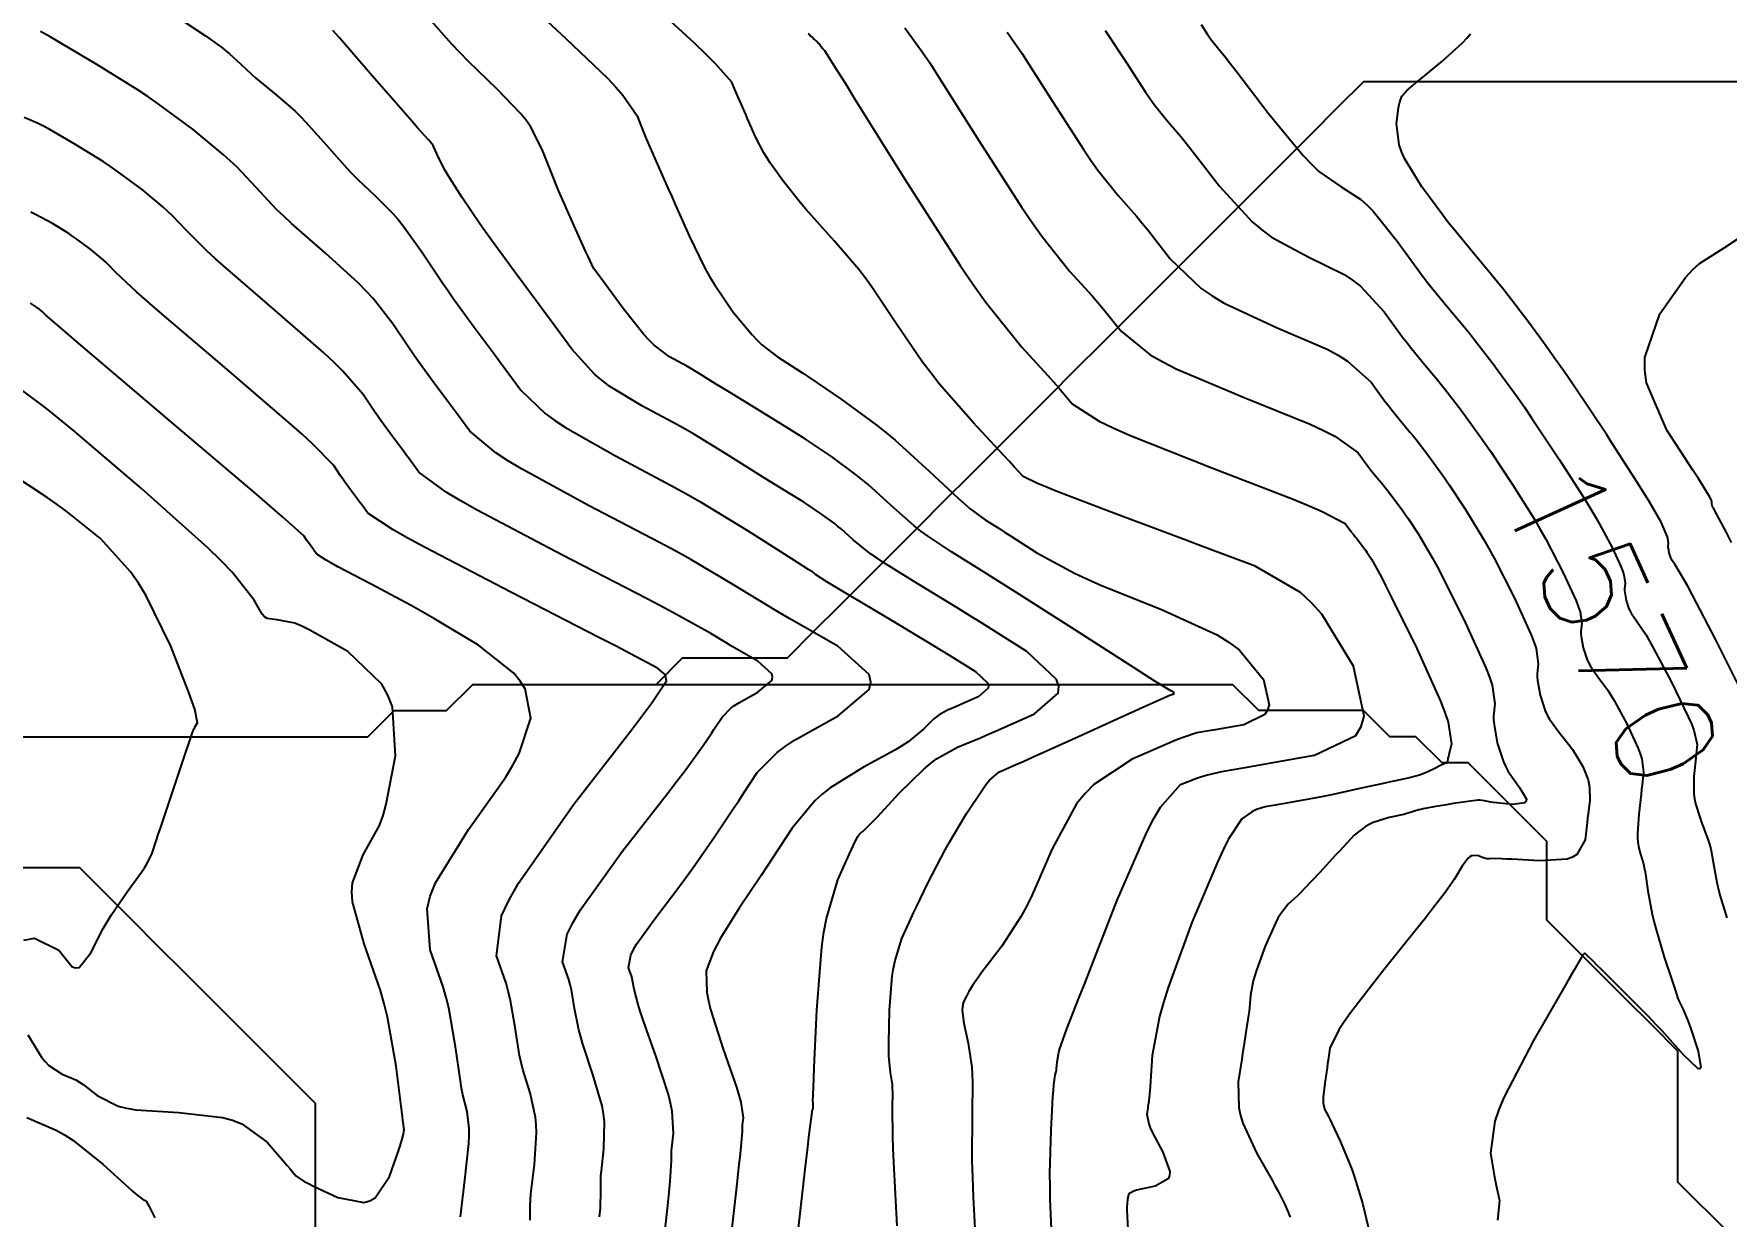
# Model space of a CAD drawing. Header units: metres. Extents: x 837117 to 838477, y 1189012 to 1191015.
# Drawn here: x 837510.4 to 837574.9, y 1190555.7 to 1190600.8 of the extents above; entities that cross this region are included whole.
import ezdxf

# ---------------------------------------------------------------- set-up
doc = ezdxf.new("R2010")
doc.units = ezdxf.units.M
doc.header["$LTSCALE"] = 0.3
doc.layers.add('COTAS 10', color=1, linetype='Continuous')
doc.layers.add('COTAS INT', color=252, linetype='Continuous')
doc.layers.add('DRENAJE', color=5, linetype='Continuous', lineweight=25)
doc.styles.get("Standard").update_dxf_attribs({"font": 'simplex.shx'})

msp = doc.modelspace()

# ---------------------------------------------------------------- linework, layer by layer
at = {"layer": 'COTAS 10'}
for points, elevation in [([(837549.225, 1190554.362), (837549.142, 1190556.3), (837549.134, 1190556.805), (837549.131, 1190557.294), (837549.173, 1190558.945), (837549.246, 1190560.216), (837549.264, 1190560.467), (837549.28, 1190560.673), (837549.329, 1190561.051), (837549.366, 1190561.183), (837549.374, 1190561.234), (837549.382, 1190561.292), (837549.405, 1190561.554), (837549.473, 1190561.931), (837549.509, 1190562.062), (837549.554, 1190562.205), (837549.777, 1190562.814), (837550.238, 1190563.983), (837550.432, 1190564.478), (837550.655, 1190565.047), (837551.701, 1190567.723), (837552.822, 1190570.322), (837553.092, 1190570.843), (837553.345, 1190571.279), (837554.115, 1190572.133), (837554.755, 1190572.388), (837554.927, 1190572.446), (837555.096, 1190572.497), (837555.687, 1190572.635), (837556.58, 1190572.79), (837556.94, 1190572.853), (837557.348, 1190572.924), (837559.23, 1190573.254), (837560.795, 1190574.01), (837561.005, 1190574.351), (837561.117, 1190574.748), (837560.714, 1190576.659), (837559.507, 1190578.631), (837559.113, 1190579.068), (837558.694, 1190579.458), (837556.962, 1190580.47), (837554.948, 1190581.219), (837554.351, 1190581.442), (837553.736, 1190581.672), (837551.37, 1190582.562), (837549.361, 1190583.334), (837548.971, 1190583.49), (837548.653, 1190583.621), (837548.104, 1190583.886), (837547.767, 1190584.262), (837547.582, 1190584.463), (837547.357, 1190584.706), (837546.213, 1190585.933), (837544.906, 1190587.428), (837544.579, 1190587.839), (837544.266, 1190588.25), (837543.26, 1190589.725), (837542.345, 1190591.103), (837542.089, 1190591.453), (837541.833, 1190591.788), (837540.899, 1190592.886), (837540.031, 1190593.845), (837539.815, 1190594.094), (837539.61, 1190594.335), (837538.96, 1190595.144), (837538.445, 1190595.869), (837538.324, 1190596.058), (837538.214, 1190596.24), (837537.896, 1190596.855), (837537.657, 1190597.399), (837537.596, 1190597.537), (837537.537, 1190597.67), (837537.343, 1190598.103), (837537.181, 1190598.473), (837537.143, 1190598.565), (837537.106, 1190598.653), (837536.997, 1190598.934), (837536.371, 1190599.64), (837536.008, 1190599.995), (837535.564, 1190600.42), (837533.276, 1190602.533)], 1560), ([(837534.261, 1190553.468), (837534.548, 1190556.071), (837534.6, 1190556.584), (837534.641, 1190557.005), (837534.691, 1190557.773), (837534.686, 1190558.043), (837534.693, 1190558.151), (837534.703, 1190558.272), (837534.769, 1190558.828), (837534.72, 1190559.675), (837534.658, 1190559.98), (837534.574, 1190560.316), (837534.098, 1190561.783), (837533.597, 1190563.188), (837533.498, 1190563.485), (837533.416, 1190563.741), (837533.263, 1190564.332), (837533.206, 1190564.657), (837533.185, 1190564.745), (837533.16, 1190564.833), (837533.052, 1190565.144), (837533.135, 1190565.624), (837533.232, 1190565.819), (837533.361, 1190566.041), (837534.093, 1190567.066), (837535.008, 1190568.266), (837535.253, 1190568.599), (837535.493, 1190568.932), (837536.329, 1190570.136), (837537.072, 1190571.245), (837537.254, 1190571.519), (837537.425, 1190571.778), (837537.959, 1190572.591), (837538.716, 1190573.36), (837539.028, 1190573.591), (837539.385, 1190573.83), (837541.046, 1190574.758), (837542.232, 1190575.76), (837542.29, 1190576.046), (837542.231, 1190576.335), (837541.039, 1190577.41), (837539.228, 1190578.444), (837538.778, 1190578.708), (837538.351, 1190578.962), (837536.997, 1190579.796), (837535.423, 1190580.724), (837534.858, 1190581.036), (837534.237, 1190581.373), (837531.529, 1190582.788), (837528.964, 1190584.178), (837528.434, 1190584.499), (837527.982, 1190584.791), (837527, 1190585.617), (837526.498, 1190586.297), (837526.348, 1190586.499), (837526.195, 1190586.706), (837525.603, 1190587.501), (837524.989, 1190588.347), (837524.821, 1190588.586), (837524.654, 1190588.827), (837524.059, 1190589.715), (837523.304, 1190590.679), (837523.036, 1190590.967), (837522.743, 1190591.265), (837521.471, 1190592.419), (837520.194, 1190593.541), (837519.897, 1190593.818), (837519.625, 1190594.081), (837518.847, 1190594.911), (837518.103, 1190595.699), (837517.851, 1190595.935), (837517.581, 1190596.179), (837516.44, 1190597.124), (837515.106, 1190598.113), (837514.713, 1190598.383), (837514.309, 1190598.653), (837512.767, 1190599.615), (837511.457, 1190600.388), (837511.2, 1190600.538), (837510.989, 1190600.66), (837510.61, 1190600.868)], 1550), ([(837554.896, 1190601.135), (837555.141, 1190600.754), (837555.199, 1190600.669), (837555.253, 1190600.593), (837555.414, 1190600.392), (837555.81, 1190599.899), (837556.013, 1190599.639), (837556.256, 1190599.325), (837557.469, 1190597.744), (837558.793, 1190596.139), (837559.106, 1190595.81), (837559.395, 1190595.531), (837560.246, 1190594.941), (837560.997, 1190594.463), (837561.224, 1190594.255), (837561.46, 1190594.014), (837562.378, 1190592.869), (837563.269, 1190591.649), (837563.488, 1190591.361), (837563.694, 1190591.095), (837564.337, 1190590.312), (837564.948, 1190589.584), (837565.134, 1190589.353), (837565.328, 1190589.108), (837566.073, 1190588.141), (837566.092, 1190588.116), (837566.967, 1190586.911), (837567.232, 1190586.532), (837567.506, 1190586.133), (837568.578, 1190584.529), (837569.576, 1190582.961), (837569.804, 1190582.585), (837570.011, 1190582.235), (837570.583, 1190581.178), (837570.923, 1190580.427), (837570.984, 1190580.269), (837571.03, 1190580.132), (837571.077, 1190579.816), (837571.054, 1190579.609), (837571.056, 1190579.541), (837571.062, 1190579.467), (837571.115, 1190579.162), (837571.223, 1190578.837), (837571.263, 1190578.752), (837571.309, 1190578.669), (837571.513, 1190578.385), (837571.861, 1190577.861), (837571.997, 1190577.627), (837572.149, 1190577.353), (837572.844, 1190576.042), (837573.486, 1190574.726), (837573.606, 1190574.449), (837573.7, 1190574.21), (837573.829, 1190573.663), (837573.787, 1190573.294), (837573.772, 1190573.167), (837573.757, 1190573.029), (837573.692, 1190572.441), (837573.693, 1190571.778), (837573.719, 1190571.592), (837573.756, 1190571.406), (837573.941, 1190570.848), (837573.981, 1190570.724), (837574.237, 1190570.047), (837574.292, 1190569.862), (837574.341, 1190569.679), (837574.465, 1190569.03), (837574.589, 1190568.338), (837574.638, 1190568.128), (837574.694, 1190567.91), (837574.95, 1190567.057)], 1570), ([(837509.984, 1190566.199), (837510.386, 1190566.271), (837511.317, 1190565.813), (837511.824, 1190565.179), (837511.958, 1190565.139), (837512.089, 1190565.158), (837512.538, 1190565.718), (837513.012, 1190566.649), (837513.159, 1190566.902), (837513.314, 1190567.153), (837513.927, 1190568.043), (837514.471, 1190568.796), (837514.582, 1190568.961), (837514.675, 1190569.107), (837514.865, 1190569.476), (837515.032, 1190569.989), (837515.11, 1190570.226), (837515.202, 1190570.504), (837515.65, 1190571.848), (837516.095, 1190573.176), (837516.185, 1190573.444), (837516.261, 1190573.669), (837516.415, 1190574.119), (837516.481, 1190574.277), (837516.501, 1190574.318), (837516.522, 1190574.357), (837516.604, 1190574.486), (837516.501, 1190575.008), (837516.405, 1190575.295), (837516.28, 1190575.643), (837515.586, 1190577.412), (837514.636, 1190579.363), (837514.35, 1190579.825), (837514.055, 1190580.253), (837512.905, 1190581.518), (837511.631, 1190582.541), (837511.256, 1190582.818), (837510.873, 1190583.091), (837509.409, 1190584.052)], 1540)]:
    msp.add_lwpolyline(points, dxfattribs=dict(at, elevation=elevation))
at = {"layer": 'COTAS INT'}
for points, elevation in [([(837528.896, 1190602.255), (837530.657, 1190600.601), (837532.248, 1190599.082), (837532.569, 1190598.744), (837532.839, 1190598.442), (837533.379, 1190597.651), (837533.62, 1190597.03), (837533.7, 1190596.836), (837533.785, 1190596.633), (837534.142, 1190595.818), (837534.569, 1190594.863), (837534.699, 1190594.57), (837534.834, 1190594.266), (837535.361, 1190593.067), (837535.961, 1190591.844), (837536.14, 1190591.524), (837536.326, 1190591.213), (837537.048, 1190590.159), (837537.769, 1190589.289), (837537.955, 1190589.094), (837538.135, 1190588.919), (837538.732, 1190588.451), (837539.445, 1190587.999), (837539.696, 1190587.834), (837539.972, 1190587.651), (837541.164, 1190586.845), (837542.498, 1190585.865), (837542.863, 1190585.572), (837543.226, 1190585.27), (837544.521, 1190584.099), (837545.629, 1190583.064), (837545.873, 1190582.846), (837546.091, 1190582.659), (837546.655, 1190582.232), (837547.195, 1190581.9), (837547.398, 1190581.772), (837547.624, 1190581.629), (837548.635, 1190580.983), (837550.067, 1190580.197), (837550.559, 1190579.967), (837551.093, 1190579.73), (837553.365, 1190578.827), (837555.512, 1190577.843), (837555.968, 1190577.556), (837556.362, 1190577.262), (837557.283, 1190576.147), (837557.488, 1190575.178), (837557.431, 1190574.976), (837557.325, 1190574.803), (837556.53, 1190574.419), (837555.576, 1190574.252), (837555.369, 1190574.216), (837555.186, 1190574.184), (837554.733, 1190574.105), (837554.178, 1190573.922), (837553.931, 1190573.824), (837553.644, 1190573.705), (837552.271, 1190573.108), (837550.806, 1190572.138), (837550.461, 1190571.785), (837550.142, 1190571.396), (837549.209, 1190569.684), (837548.451, 1190567.927), (837548.243, 1190567.508), (837548.035, 1190567.12), (837547.288, 1190565.965), (837546.666, 1190565.151), (837546.536, 1190564.977), (837546.424, 1190564.826), (837546.175, 1190564.47), (837546.062, 1190564.281), (837546.036, 1190564.236), (837546.012, 1190564.194), (837545.945, 1190564.068), (837545.897, 1190563.968), (837545.885, 1190563.942), (837545.873, 1190563.917), (837545.835, 1190563.834), (837545.807, 1190563.74), (837545.8, 1190563.708), (837545.795, 1190563.674), (837545.783, 1190563.53), (837545.814, 1190563.239), (837545.836, 1190563.112), (837545.863, 1190562.966), (837546.01, 1190562.269), (837546.146, 1190561.355), (837546.166, 1190561.071), (837546.178, 1190560.773), (837546.161, 1190559.587), (837546.153, 1190557.81), (837546.171, 1190557.14), (837546.199, 1190556.392), (837546.373, 1190553.051)], 1558), ([(837543.305, 1190555.296), (837543.172, 1190557.734), (837543.149, 1190558.254), (837543.133, 1190558.708), (837543.126, 1190559.79), (837543.135, 1190560.392), (837543.128, 1190560.543), (837543.118, 1190560.688), (837543.05, 1190561.152), (837542.986, 1190561.771), (837542.979, 1190562.014), (837542.977, 1190562.287), (837543.007, 1190563.528), (837543.116, 1190564.826), (837543.164, 1190565.134), (837543.219, 1190565.419), (837543.479, 1190566.267), (837543.819, 1190567.017), (837543.924, 1190567.242), (837544.033, 1190567.474), (837544.467, 1190568.374), (837544.977, 1190569.359), (837545.134, 1190569.644), (837545.299, 1190569.935), (837545.951, 1190571.034), (837546.563, 1190571.966), (837546.702, 1190572.153), (837546.828, 1190572.309), (837547.174, 1190572.613), (837547.799, 1190572.883), (837548.102, 1190573.018), (837548.46, 1190573.179), (837550.223, 1190573.974), (837551.999, 1190574.778), (837552.366, 1190574.944), (837552.678, 1190575.085), (837553.355, 1190575.39), (837553.617, 1190575.506), (837553.667, 1190575.528), (837553.708, 1190575.546), (837553.779, 1190575.576), (837553.792, 1190575.578), (837553.797, 1190575.579), (837553.803, 1190575.58), (837553.831, 1190575.585), (837553.854, 1190575.596), (837553.857, 1190575.601), (837553.859, 1190575.607), (837553.853, 1190575.635), (837553.826, 1190575.668), (837553.815, 1190575.676), (837553.801, 1190575.685), (837553.739, 1190575.713), (837553.136, 1190576.085), (837552.782, 1190576.309), (837552.347, 1190576.587), (837550.1, 1190578.028), (837547.686, 1190579.571), (837547.145, 1190579.914), (837546.66, 1190580.219), (837545.37, 1190581.012), (837544.453, 1190581.62), (837544.203, 1190581.808), (837543.955, 1190582.004), (837543.072, 1190582.785), (837542.192, 1190583.581), (837541.945, 1190583.786), (837541.697, 1190583.985), (837540.791, 1190584.651), (837539.801, 1190585.308), (837539.5, 1190585.501), (837539.187, 1190585.699), (837537.963, 1190586.456), (837536.839, 1190587.14), (837536.59, 1190587.293), (837536.368, 1190587.43), (837535.79, 1190587.79), (837535.365, 1190588.049), (837535.239, 1190588.121), (837535.109, 1190588.193), (837534.613, 1190588.457), (837534.025, 1190588.902), (837533.838, 1190589.089), (837533.641, 1190589.303), (837532.841, 1190590.304), (837532.004, 1190591.442), (837531.895, 1190591.591), (837531.711, 1190591.84), (837531.581, 1190592.118), (837531.505, 1190592.285), (837531.411, 1190592.492), (837530.927, 1190593.567), (837530.384, 1190594.806), (837530.253, 1190595.116), (837530.131, 1190595.413), (837529.762, 1190596.367), (837529.306, 1190597.245), (837529.13, 1190597.493), (837528.933, 1190597.744), (837528.038, 1190598.67), (837526.949, 1190599.724), (837526.629, 1190600.055), (837526.301, 1190600.403), (837525.049, 1190601.804)], 1556), ([(837516.044, 1190601.275), (837516.913, 1190600.702), (837517.533, 1190600.254), (837517.682, 1190600.137), (837517.822, 1190600.022), (837518.248, 1190599.633), (837518.678, 1190599.227), (837518.82, 1190599.103), (837518.973, 1190598.973), (837519.606, 1190598.458), (837520.326, 1190597.828), (837520.532, 1190597.626), (837520.742, 1190597.411), (837521.525, 1190596.532), (837522.3, 1190595.652), (837522.504, 1190595.436), (837522.704, 1190595.233), (837523.389, 1190594.599), (837524.064, 1190593.927), (837524.258, 1190593.7), (837524.455, 1190593.454), (837525.188, 1190592.418), (837525.949, 1190591.282), (837526.163, 1190590.974), (837526.377, 1190590.668), (837527.162, 1190589.587), (837527.918, 1190588.571), (837528.114, 1190588.307), (837528.305, 1190588.049), (837528.947, 1190587.179), (837529.868, 1190586.295), (837530.236, 1190586.029), (837530.651, 1190585.753), (837532.557, 1190584.678), (837534.681, 1190583.549), (837535.235, 1190583.239), (837535.773, 1190582.93), (837537.593, 1190581.824), (837538.991, 1190580.933), (837539.265, 1190580.759), (837539.488, 1190580.616), (837539.885, 1190580.365), (837539.954, 1190580.323), (837539.972, 1190580.311), (837539.989, 1190580.3), (837540.045, 1190580.263), (837540.096, 1190580.226), (837540.11, 1190580.214), (837540.124, 1190580.203), (837540.174, 1190580.158), (837540.607, 1190579.886), (837540.862, 1190579.731), (837541.176, 1190579.542), (837542.801, 1190578.573), (837544.558, 1190577.521), (837544.955, 1190577.28), (837545.314, 1190577.062), (837546.29, 1190576.453), (837546.75, 1190576.022), (837546.783, 1190575.916), (837546.776, 1190575.814), (837546.411, 1190575.493), (837545.844, 1190575.24), (837545.71, 1190575.182), (837545.586, 1190575.129), (837545.22, 1190574.977), (837544.897, 1190574.796), (837544.801, 1190574.723), (837544.701, 1190574.64), (837544.317, 1190574.261), (837543.717, 1190573.768), (837543.481, 1190573.614), (837543.216, 1190573.451), (837542.011, 1190572.799), (837540.742, 1190572.015), (837540.437, 1190571.77), (837540.153, 1190571.511), (837539.295, 1190570.475), (837538.544, 1190569.326), (837538.327, 1190568.998), (837538.106, 1190568.665), (837537.276, 1190567.422), (837536.562, 1190566.28), (837536.415, 1190566.01), (837536.29, 1190565.76), (837536.019, 1190565.023), (837536.04, 1190564.197), (837536.098, 1190563.89), (837536.18, 1190563.55), (837536.667, 1190562.039), (837537.17, 1190560.585), (837537.263, 1190560.28), (837537.335, 1190560.018), (837537.424, 1190559.423), (837537.392, 1190559.149), (837537.387, 1190559.089), (837537.384, 1190559.037), (837537.386, 1190558.904), (837537.306, 1190558.042), (837537.252, 1190557.53), (837537.183, 1190556.899), (837536.816, 1190553.632)], 1552), ([(837539.352, 1190553.633), (837539.792, 1190557.464), (837539.878, 1190558.197), (837539.948, 1190558.787), (837540.073, 1190559.733), (837540.091, 1190559.764), (837540.094, 1190559.777), (837540.096, 1190559.792), (837540.096, 1190559.863), (837540.092, 1190559.934), (837540.092, 1190559.949), (837540.091, 1190559.962), (837540.091, 1190560.02), (837540.089, 1190560.034), (837540.109, 1190560.577), (837540.123, 1190560.915), (837540.14, 1190561.334), (837540.231, 1190563.527), (837540.424, 1190565.947), (837540.505, 1190566.509), (837540.599, 1190567.025), (837541.035, 1190568.5), (837541.465, 1190569.464), (837541.554, 1190569.658), (837541.629, 1190569.821), (837541.792, 1190570.145), (837541.869, 1190570.248), (837541.891, 1190570.271), (837541.912, 1190570.292), (837541.991, 1190570.347), (837542.251, 1190570.593), (837542.387, 1190570.734), (837542.55, 1190570.907), (837543.37, 1190571.793), (837544.321, 1190572.729), (837544.567, 1190572.933), (837544.805, 1190573.113), (837545.602, 1190573.562), (837546.507, 1190573.935), (837546.814, 1190574.067), (837547.145, 1190574.212), (837548.544, 1190574.836), (837549.446, 1190575.629), (837549.464, 1190575.88), (837549.381, 1190576.143), (837548.246, 1190577.207), (837546.519, 1190578.304), (837546.063, 1190578.589), (837545.617, 1190578.865), (837544.086, 1190579.792), (837542.815, 1190580.581), (837542.533, 1190580.77), (837542.281, 1190580.945), (837541.623, 1190581.472), (837541.158, 1190581.892), (837541.028, 1190582), (837540.897, 1190582.105), (837540.418, 1190582.457), (837539.895, 1190582.804), (837539.736, 1190582.906), (837539.571, 1190583.011), (837538.924, 1190583.411), (837538.164, 1190583.878), (837537.927, 1190584.026), (837537.68, 1190584.181), (837536.691, 1190584.807), (837535.569, 1190585.489), (837535.237, 1190585.68), (837534.895, 1190585.871), (837533.585, 1190586.567), (837532.338, 1190587.327), (837532.037, 1190587.559), (837531.755, 1190587.799), (837530.894, 1190588.742), (837530.112, 1190589.801), (837529.88, 1190590.114), (837529.641, 1190590.437), (837528.721, 1190591.674), (837527.822, 1190592.902), (837527.597, 1190593.219), (837527.382, 1190593.525), (837526.691, 1190594.548), (837526.167, 1190595.379), (837526.057, 1190595.564), (837525.962, 1190595.731), (837525.748, 1190596.171), (837525.628, 1190596.45), (837525.592, 1190596.514), (837525.556, 1190596.573), (837525.419, 1190596.739), (837525.003, 1190597.192), (837524.792, 1190597.432), (837524.538, 1190597.721), (837523.275, 1190599.178), (837522.019, 1190600.625), (837521.769, 1190600.908)], 1554), ([(837543.595, 1190601.012), (837544.26, 1190600.097), (837544.544, 1190599.668), (837544.871, 1190599.163), (837546.416, 1190596.708), (837548.062, 1190594.147), (837548.453, 1190593.576), (837548.816, 1190593.065), (837549.893, 1190591.717), (837550.738, 1190590.783), (837550.954, 1190590.533), (837551.162, 1190590.287), (837551.85, 1190589.429), (837552.958, 1190588.534), (837553.431, 1190588.265), (837553.976, 1190587.986), (837556.544, 1190586.901), (837559.058, 1190585.881), (837559.569, 1190585.643), (837560, 1190585.424), (837560.885, 1190584.792), (837561.217, 1190584.338), (837561.299, 1190584.231), (837561.376, 1190584.132), (837561.615, 1190583.84), (837561.842, 1190583.569), (837561.912, 1190583.483), (837561.984, 1190583.392), (837562.268, 1190583.022), (837562.594, 1190582.574), (837562.693, 1190582.432), (837562.795, 1190582.284), (837563.194, 1190581.687), (837563.727, 1190580.773), (837563.913, 1190580.425), (837564.116, 1190580.037), (837564.989, 1190578.29), (837565.759, 1190576.592), (837565.896, 1190576.234), (837566.001, 1190575.924), (837566.107, 1190575.211), (837566.054, 1190574.743), (837566.059, 1190574.588), (837566.073, 1190574.422), (837566.192, 1190573.731), (837566.429, 1190573.005), (837566.518, 1190572.818), (837566.615, 1190572.636), (837567.051, 1190572.025), (837567.312, 1190571.577), (837567.3, 1190571.496), (837567.252, 1190571.435), (837566.776, 1190571.374), (837566.179, 1190571.434), (837566.055, 1190571.45), (837565.949, 1190571.465), (837565.714, 1190571.515), (837565.53, 1190571.538), (837565.455, 1190571.536), (837565.371, 1190571.531), (837564.982, 1190571.482), (837564.521, 1190571.407), (837564.391, 1190571.385), (837564.26, 1190571.363), (837563.778, 1190571.281), (837563.368, 1190571.205), (837563.282, 1190571.186), (837563.209, 1190571.169), (837563.044, 1190571.116), (837562.842, 1190571.051), (837562.746, 1190571.027), (837562.632, 1190570.999), (837562.073, 1190570.876), (837561.459, 1190570.686), (837561.31, 1190570.616), (837561.17, 1190570.539), (837560.741, 1190570.2), (837560.315, 1190569.747), (837560.176, 1190569.598), (837560.029, 1190569.439), (837559.422, 1190568.782), (837558.834, 1190568.157), (837558.698, 1190568.019), (837558.574, 1190567.896), (837558.223, 1190567.576), (837557.921, 1190567.195), (837557.827, 1190567.033), (837557.73, 1190566.848), (837557.345, 1190565.974), (837557.008, 1190565.059), (837556.942, 1190564.847), (837556.887, 1190564.653), (837556.785, 1190564.101), (837556.744, 1190563.631), (837556.727, 1190563.489), (837556.709, 1190563.341), (837556.622, 1190562.762), (837556.513, 1190562.086), (837556.48, 1190561.877), (837556.447, 1190561.658), (837556.315, 1190560.788), (837556.339, 1190559.803), (837556.403, 1190559.512), (837556.491, 1190559.212), (837557.02, 1190558.065), (837557.603, 1190557.041), (837557.727, 1190556.819), (837557.834, 1190556.624), (837558.085, 1190556.144), (837558.221, 1190555.82), (837558.257, 1190555.724), (837558.291, 1190555.625)], 1564), ([(837547.493, 1190600.837), (837547.763, 1190600.456), (837548.051, 1190600.036), (837549.243, 1190598.184), (837550.421, 1190596.349), (837550.701, 1190595.94), (837550.961, 1190595.574), (837551.734, 1190594.608), (837552.429, 1190593.822), (837552.64, 1190593.569), (837552.86, 1190593.3), (837553.723, 1190592.201), (837554.903, 1190591.069), (837555.322, 1190590.78), (837555.782, 1190590.501), (837557.778, 1190589.581), (837559.705, 1190588.742), (837560.121, 1190588.514), (837560.486, 1190588.287), (837561.383, 1190587.484), (837561.901, 1190586.775), (837562.029, 1190586.608), (837562.148, 1190586.453), (837562.522, 1190585.997), (837562.878, 1190585.574), (837562.986, 1190585.439), (837563.099, 1190585.297), (837563.543, 1190584.72), (837564.052, 1190584.019), (837564.206, 1190583.799), (837564.366, 1190583.567), (837564.989, 1190582.634), (837565.676, 1190581.502), (837565.877, 1190581.145), (837566.081, 1190580.769), (837566.854, 1190579.253), (837567.48, 1190577.87), (837567.592, 1190577.579), (837567.677, 1190577.327), (837567.764, 1190576.746), (837567.721, 1190576.365), (837567.725, 1190576.239), (837567.736, 1190576.104), (837567.833, 1190575.541), (837568.031, 1190574.944), (837568.107, 1190574.788), (837568.191, 1190574.634), (837568.567, 1190574.112), (837568.967, 1190573.611), (837569.066, 1190573.471), (837569.161, 1190573.331), (837569.459, 1190572.819), (837569.661, 1190572.311), (837569.695, 1190572.172), (837569.719, 1190572.035), (837569.724, 1190571.545), (837569.663, 1190571.017), (837569.645, 1190570.855), (837569.626, 1190570.687), (837569.552, 1190570.022), (837569.238, 1190569.468), (837569.068, 1190569.369), (837568.861, 1190569.294), (837567.812, 1190569.22), (837566.756, 1190569.283), (837566.544, 1190569.294), (837566.368, 1190569.303), (837566.024, 1190569.311), (837565.919, 1190569.304), (837565.894, 1190569.303), (837565.871, 1190569.303), (837565.799, 1190569.305), (837565.707, 1190569.327), (837565.67, 1190569.339), (837565.628, 1190569.353), (837565.437, 1190569.425), (837565.212, 1190569.417), (837565.15, 1190569.381), (837565.087, 1190569.329), (837564.859, 1190569.021), (837564.62, 1190568.621), (837564.55, 1190568.511), (837564.479, 1190568.402), (837564.209, 1190568.014), (837563.679, 1190567.328), (837563.444, 1190567.031), (837563.171, 1190566.688), (837561.864, 1190565.063), (837560.602, 1190563.432), (837560.356, 1190563.085), (837560.155, 1190562.783), (837559.806, 1190562.072), (837559.742, 1190561.616), (837559.722, 1190561.475), (837559.701, 1190561.328), (837559.615, 1190560.745), (837559.558, 1190560.212), (837559.555, 1190560.097), (837559.557, 1190559.996), (837559.611, 1190559.748), (837559.757, 1190559.465), (837559.818, 1190559.342), (837559.886, 1190559.199), (837560.206, 1190558.524), (837560.565, 1190557.674), (837560.658, 1190557.421), (837560.748, 1190557.162), (837561.051, 1190556.163), (837561.266, 1190555.255)], 1566), ([(837551.231, 1190600.909), (837552.069, 1190599.659), (837552.781, 1190598.551), (837552.95, 1190598.304), (837553.107, 1190598.083), (837553.574, 1190597.5), (837554.119, 1190596.86), (837554.327, 1190596.604), (837554.558, 1190596.312), (837555.596, 1190594.972), (837556.848, 1190593.604), (837557.214, 1190593.295), (837557.589, 1190593.016), (837559.012, 1190592.261), (837560.351, 1190591.603), (837560.673, 1190591.384), (837560.973, 1190591.151), (837561.88, 1190590.177), (837562.585, 1190589.212), (837562.758, 1190588.984), (837562.921, 1190588.774), (837563.429, 1190588.155), (837563.913, 1190587.579), (837564.06, 1190587.396), (837564.161, 1190587.271), (837564.214, 1190587.203), (837564.817, 1190586.418), (837565.51, 1190585.465), (837565.719, 1190585.166), (837565.936, 1190584.85), (837566.783, 1190583.582), (837567.626, 1190582.232), (837567.84, 1190581.865), (837568.046, 1190581.502), (837568.718, 1190580.216), (837569.202, 1190579.149), (837569.288, 1190578.924), (837569.354, 1190578.729), (837569.42, 1190578.281), (837569.387, 1190577.987), (837569.39, 1190577.89), (837569.399, 1190577.785), (837569.474, 1190577.351), (837569.627, 1190576.891), (837569.685, 1190576.77), (837569.75, 1190576.652), (837570.04, 1190576.249), (837570.414, 1190575.736), (837570.532, 1190575.549), (837570.655, 1190575.342), (837571.152, 1190574.431), (837571.574, 1190573.518), (837571.65, 1190573.311), (837571.709, 1190573.122), (837571.777, 1190572.604), (837571.721, 1190572.121), (837571.702, 1190571.954), (837571.682, 1190571.774), (837571.598, 1190571.006), (837571.548, 1190570.254), (837571.55, 1190570.085), (837571.559, 1190569.932), (837571.592, 1190569.779), (837571.646, 1190569.519), (837571.773, 1190569.113), (837571.806, 1190568.965), (837571.838, 1190568.802), (837571.947, 1190568.082), (837572.106, 1190567.195), (837572.169, 1190566.926), (837572.241, 1190566.646), (837572.57, 1190565.553), (837572.884, 1190564.606), (837572.946, 1190564.419), (837572.997, 1190564.265), (837573.093, 1190563.979), (837573.139, 1190563.87), (837573.159, 1190563.828), (837573.182, 1190563.779), (837573.289, 1190563.558), (837573.454, 1190563.157), (837573.513, 1190562.995), (837573.578, 1190562.811), (837573.86, 1190561.961), (837573.969, 1190561.335), (837573.924, 1190561.292), (837573.847, 1190561.305), (837573.299, 1190561.821), (837572.485, 1190562.733), (837572.24, 1190562.995), (837571.987, 1190563.261), (837571.005, 1190564.257), (837570.163, 1190565.088), (837569.999, 1190565.25), (837569.865, 1190565.383), (837569.63, 1190565.616), (837569.595, 1190565.65), (837569.582, 1190565.663), (837569.566, 1190565.677), (837569.554, 1190565.683), (837569.551, 1190565.684), (837569.547, 1190565.685), (837569.531, 1190565.687), (837569.51, 1190565.68), (837569.504, 1190565.675), (837569.497, 1190565.669), (837569.468, 1190565.638), (837569.44, 1190565.601), (837569.433, 1190565.591), (837569.428, 1190565.581), (837569.412, 1190565.547), (837569.124, 1190565.04), (837568.946, 1190564.732), (837568.726, 1190564.352), (837567.577, 1190562.374), (837566.458, 1190560.222), (837566.257, 1190559.732), (837566.103, 1190559.288), (837565.938, 1190558.068), (837566.077, 1190557.232), (837566.114, 1190557.03), (837566.151, 1190556.84), (837566.28, 1190556.262), (837566.2, 1190555.517)], 1568), ([(837539.908, 1190600.798), (837539.93, 1190600.776), (837540.005, 1190600.696), (837540.077, 1190600.622), (837540.097, 1190600.603), (837540.116, 1190600.584), (837540.185, 1190600.524), (837540.244, 1190600.473), (837540.258, 1190600.461), (837540.27, 1190600.45), (837540.305, 1190600.416), (837540.336, 1190600.381), (837540.345, 1190600.369), (837540.355, 1190600.356), (837540.396, 1190600.302), (837540.442, 1190600.242), (837540.455, 1190600.225), (837540.469, 1190600.208), (837540.522, 1190600.147), (837541.026, 1190599.356), (837541.325, 1190598.879), (837541.691, 1190598.29), (837543.589, 1190595.232), (837545.702, 1190591.945), (837546.204, 1190591.211), (837546.67, 1190590.555), (837548.053, 1190588.825), (837549.047, 1190587.745), (837549.268, 1190587.498), (837549.465, 1190587.275), (837549.977, 1190586.658), (837551.013, 1190585.999), (837551.539, 1190585.75), (837552.169, 1190585.471), (837555.31, 1190584.221), (837558.412, 1190583.02), (837559.017, 1190582.772), (837559.513, 1190582.56), (837560.388, 1190582.1), (837560.533, 1190581.901), (837560.569, 1190581.854), (837560.603, 1190581.81), (837560.708, 1190581.683), (837560.807, 1190581.564), (837560.838, 1190581.526), (837560.869, 1190581.486), (837560.994, 1190581.324), (837561.137, 1190581.128), (837561.18, 1190581.066), (837561.225, 1190581.001), (837561.4, 1190580.739), (837561.777, 1190580.044), (837561.949, 1190579.706), (837562.151, 1190579.304), (837563.125, 1190577.327), (837564.037, 1190575.314), (837564.2, 1190574.889), (837564.325, 1190574.522), (837564.45, 1190573.676), (837564.35, 1190573.289), (837564.331, 1190573.211), (837564.317, 1190573.146), (837564.3, 1190573.018), (837564.302, 1190572.981), (837564.299, 1190572.974), (837564.295, 1190572.968), (837564.27, 1190572.955), (837564.239, 1190572.95), (837564.232, 1190572.948), (837564.225, 1190572.947), (837564.203, 1190572.944), (837564.124, 1190572.907), (837564.082, 1190572.886), (837564.03, 1190572.859), (837563.766, 1190572.721), (837563.428, 1190572.566), (837563.33, 1190572.53), (837563.229, 1190572.496), (837562.849, 1190572.396), (837562.319, 1190572.282), (837562.123, 1190572.239), (837561.907, 1190572.192), (837560.951, 1190571.981), (837559.933, 1190571.762), (837559.678, 1190571.71), (837559.433, 1190571.661), (837558.647, 1190571.513), (837558.012, 1190571.402), (837557.864, 1190571.376), (837557.728, 1190571.353), (837557.336, 1190571.284), (837557.01, 1190571.181), (837556.915, 1190571.135), (837556.819, 1190571.082), (837556.455, 1190570.828), (837555.934, 1190570.037), (837555.739, 1190569.645), (837555.521, 1190569.178), (837554.549, 1190566.87), (837553.637, 1190564.39), (837553.457, 1190563.815), (837553.308, 1190563.289), (837553.032, 1190561.795), (837552.97, 1190560.816), (837552.956, 1190560.616), (837552.943, 1190560.445), (837552.907, 1190560.084), (837552.878, 1190559.905), (837552.87, 1190559.85), (837552.861, 1190559.792), (837552.826, 1190559.561), (837552.897, 1190559.189), (837552.954, 1190559.041), (837553.028, 1190558.874), (837553.433, 1190558.11), (837553.701, 1190557.37), (837553.689, 1190557.218), (837553.639, 1190557.089), (837553.148, 1190556.813), (837552.546, 1190556.691), (837552.427, 1190556.658), (837552.329, 1190556.626), (837552.145, 1190556.515), (837552.105, 1190556.395), (837552.096, 1190556.358), (837552.089, 1190556.319), (837552.072, 1190556.164), (837552.068, 1190555.987), (837552.068, 1190555.934), (837552.069, 1190555.88), (837552.078, 1190555.673), (837552.106, 1190555.15)], 1562), ([(837575.399, 1190575.933), (837574.537, 1190577.654), (837573.644, 1190579.365), (837573.462, 1190579.705), (837573.308, 1190579.986), (837572.987, 1190580.522), (837572.868, 1190580.686), (837572.842, 1190580.734), (837572.818, 1190580.784), (837572.755, 1190580.972), (837572.725, 1190581.149), (837572.722, 1190581.192), (837572.72, 1190581.231), (837572.734, 1190581.351), (837572.707, 1190581.534), (837572.68, 1190581.614), (837572.644, 1190581.706), (837572.447, 1190582.141), (837571.976, 1190582.967), (837571.767, 1190583.305), (837571.526, 1190583.69), (837570.519, 1190585.252), (837570.373, 1190585.477), (837569.077, 1190587.416), (837568.745, 1190587.899), (837568.425, 1190588.357), (837567.959, 1190588.999), (837567.366, 1190589.814), (837566.443, 1190591.014), (837566.208, 1190591.309), (837565.983, 1190591.589), (837565.244, 1190592.469), (837564.534, 1190593.322), (837564.327, 1190593.584), (837564.116, 1190593.859), (837563.315, 1190594.946), (837562.662, 1190596.022), (837562.545, 1190596.29), (837562.454, 1190596.545), (837562.354, 1190597.356), (837562.434, 1190597.958), (837562.456, 1190598.081), (837562.479, 1190598.186), (837562.562, 1190598.407), (837562.642, 1190598.499), (837562.663, 1190598.522), (837562.683, 1190598.544), (837562.752, 1190598.616), (837562.993, 1190598.824), (837563.122, 1190598.931), (837563.278, 1190599.061), (837564.066, 1190599.711), (837564.868, 1190600.436), (837565.033, 1190600.613), (837565.173, 1190600.78)], 1572), ([(837531.949, 1190555.637), (837531.976, 1190555.968), (837531.996, 1190556.643), (837531.989, 1190557.05), (837531.999, 1190557.212), (837532.015, 1190557.395), (837532.114, 1190558.233), (837532.13, 1190559.263), (837532.094, 1190559.567), (837532.04, 1190559.88), (837531.695, 1190561.078), (837531.308, 1190562.226), (837531.226, 1190562.507), (837531.155, 1190562.772), (837530.994, 1190563.597), (837530.869, 1190564.308), (837530.821, 1190564.502), (837530.768, 1190564.694), (837530.53, 1190565.374), (837530.713, 1190566.427), (837530.925, 1190566.855), (837531.208, 1190567.34), (837532.811, 1190569.584), (837534.539, 1190571.801), (837534.899, 1190572.27), (837535.209, 1190572.676), (837535.901, 1190573.62), (837536.23, 1190574.111), (837536.31, 1190574.233), (837536.386, 1190574.347), (837536.622, 1190574.707), (837536.958, 1190575.048), (837537.096, 1190575.15), (837537.254, 1190575.256), (837537.99, 1190575.667), (837538.515, 1190576.111), (837538.541, 1190576.238), (837538.514, 1190576.366), (837537.986, 1190576.842), (837537.185, 1190577.3), (837536.985, 1190577.417), (837536.796, 1190577.529), (837536.196, 1190577.899), (837534.997, 1190578.566), (837534.431, 1190578.866), (837533.762, 1190579.217), (837530.501, 1190580.898), (837527.277, 1190582.603), (837526.633, 1190582.969), (837526.096, 1190583.288), (837525.053, 1190584.055), (837524.69, 1190584.546), (837524.583, 1190584.691), (837524.472, 1190584.841), (837524.045, 1190585.414), (837523.601, 1190586.025), (837523.48, 1190586.197), (837523.36, 1190586.371), (837522.93, 1190587.013), (837522.154, 1190587.904), (837521.815, 1190588.235), (837521.422, 1190588.604), (837519.553, 1190590.239), (837517.684, 1190591.848), (837517.291, 1190592.2), (837516.95, 1190592.51), (837516.169, 1190593.291), (837515.649, 1190593.841), (837515.474, 1190594.006), (837515.285, 1190594.176), (837514.489, 1190594.837), (837513.557, 1190595.527), (837513.282, 1190595.716), (837513, 1190595.904), (837511.923, 1190596.576), (837510.943, 1190597.137), (837510.723, 1190597.255), (837510.525, 1190597.358), (837509.993, 1190597.592)], 1548), ([(837529.301, 1190555.513), (837529.292, 1190556.057), (837529.306, 1190556.273), (837529.326, 1190556.518), (837529.458, 1190557.637), (837529.541, 1190558.851), (837529.53, 1190559.154), (837529.505, 1190559.444), (837529.292, 1190560.372), (837529.018, 1190561.263), (837528.954, 1190561.528), (837528.895, 1190561.803), (837528.724, 1190562.862), (837528.531, 1190563.959), (837528.457, 1190564.258), (837528.376, 1190564.554), (837528.008, 1190565.604), (837528.205, 1190567.121), (837528.478, 1190567.711), (837528.847, 1190568.375), (837530.968, 1190571.388), (837533.178, 1190574.236), (837533.601, 1190574.796), (837533.943, 1190575.257), (837534.5, 1190576.096), (837534.463, 1190576.287), (837534.43, 1190576.338), (837534.389, 1190576.39), (837534.16, 1190576.572), (837533.127, 1190577.125), (837532.579, 1190577.41), (837531.917, 1190577.752), (837528.581, 1190579.464), (837525.26, 1190581.197), (837524.608, 1190581.553), (837524.073, 1190581.854), (837523.106, 1190582.492), (837522.883, 1190582.794), (837522.817, 1190582.883), (837522.748, 1190582.975), (837522.486, 1190583.328), (837522.214, 1190583.703), (837522.139, 1190583.809), (837522.065, 1190583.916), (837521.801, 1190584.31), (837521.003, 1190585.129), (837520.593, 1190585.503), (837520.1, 1190585.942), (837517.636, 1190588.06), (837515.174, 1190590.156), (837514.684, 1190590.581), (837514.276, 1190590.939), (837513.491, 1190591.671), (837513.196, 1190591.983), (837513.096, 1190592.077), (837512.989, 1190592.174), (837512.537, 1190592.549), (837512.007, 1190592.941), (837511.851, 1190593.048), (837511.691, 1190593.155), (837511.079, 1190593.537), (837510.43, 1190593.886), (837510.246, 1190593.973)], 1546), ([(837575.138, 1190581.376), (837574.927, 1190581.782), (837574.754, 1190582.112), (837574.46, 1190582.658), (837574.427, 1190582.703), (837574.42, 1190582.717), (837574.414, 1190582.73), (837574.396, 1190582.782), (837574.388, 1190582.831), (837574.387, 1190582.843), (837574.387, 1190582.854), (837574.39, 1190582.887), (837574.383, 1190582.937), (837574.376, 1190582.959), (837574.366, 1190582.984), (837574.312, 1190583.104), (837574.018, 1190583.582), (837573.857, 1190583.832), (837573.662, 1190584.135), (837572.672, 1190585.654), (837571.89, 1190587.465), (837571.827, 1190587.95), (837571.83, 1190588.429), (837572.394, 1190590.102), (837573.379, 1190591.478), (837573.647, 1190591.77), (837573.912, 1190592.023), (837574.856, 1190592.614), (837575.904, 1190593.32)], 1574), ([(837526.638, 1190555.641), (837526.803, 1190557.042), (837526.952, 1190558.438), (837526.967, 1190558.741), (837526.97, 1190559.007), (837526.889, 1190559.666), (837526.728, 1190560.3), (837526.681, 1190560.55), (837526.634, 1190560.833), (837526.454, 1190562.126), (837526.193, 1190563.611), (837526.094, 1190564.014), (837525.983, 1190564.415), (837525.487, 1190565.835), (837525.363, 1190567.389), (837525.487, 1190567.874), (837525.68, 1190568.383), (837526.95, 1190570.418), (837528.36, 1190572.402), (837528.642, 1190572.878), (837528.876, 1190573.323), (837529.329, 1190574.664), (837529.11, 1190575.783), (837528.921, 1190576.087), (837528.676, 1190576.389), (837527.328, 1190577.46), (837525.654, 1190578.46), (837525.204, 1190578.718), (837524.759, 1190578.968), (837523.201, 1190579.8), (837521.962, 1190580.447), (837521.719, 1190580.579), (837521.519, 1190580.692), (837521.159, 1190580.93), (837521.075, 1190581.042), (837521.051, 1190581.076), (837521.025, 1190581.11), (837520.927, 1190581.241), (837520.826, 1190581.381), (837520.77, 1190581.461), (837520.672, 1190581.608), (837519.853, 1190582.354), (837519.371, 1190582.771), (837518.779, 1190583.28), (837515.718, 1190585.88), (837512.665, 1190588.464), (837512.077, 1190588.963), (837511.601, 1190589.368), (837510.814, 1190590.05), (837510.743, 1190590.125), (837510.719, 1190590.148), (837510.693, 1190590.171), (837510.585, 1190590.261), (837510.458, 1190590.355), (837510.421, 1190590.38), (837510.382, 1190590.406), (837510.236, 1190590.497)], 1544), ([(837510.127, 1190562.586), (837510.648, 1190561.739), (837510.791, 1190561.564), (837510.934, 1190561.415), (837511.445, 1190561.091), (837511.959, 1190560.87), (837512.103, 1190560.786), (837512.248, 1190560.691), (837512.78, 1190560.268), (837513.584, 1190559.871), (837513.901, 1190559.794), (837514.258, 1190559.731), (837515.89, 1190559.621), (837517.562, 1190559.437), (837517.945, 1190559.327), (837518.293, 1190559.191), (837519.263, 1190558.49), (837519.885, 1190557.764), (837520.014, 1190557.613), (837520.124, 1190557.485), (837520.363, 1190557.203), (837520.68, 1190556.993), (837520.838, 1190556.909), (837521.026, 1190556.814), (837521.962, 1190556.379), (837522.954, 1190556.194), (837523.178, 1190556.257), (837523.38, 1190556.369), (837523.928, 1190557.185), (837524.258, 1190558.124), (837524.322, 1190558.314), (837524.375, 1190558.473), (837524.468, 1190558.795), (837524.481, 1190558.896), (837524.483, 1190558.915), (837524.485, 1190558.931), (837524.486, 1190558.961), (837524.438, 1190559.337), (837524.409, 1190559.572), (837524.373, 1190559.864), (837524.184, 1190561.391), (837523.855, 1190563.262), (837523.73, 1190563.771), (837523.591, 1190564.275), (837522.965, 1190566.065), (837522.521, 1190567.657), (837522.496, 1190568.037), (837522.514, 1190568.391), (837522.932, 1190569.449), (837523.543, 1190570.569), (837523.683, 1190570.961), (837523.809, 1190571.389), (837524.157, 1190573.232), (837524.039, 1190575.105), (837523.871, 1190575.552), (837523.644, 1190575.968), (837522.337, 1190577.212), (837520.897, 1190578.031), (837520.587, 1190578.178), (837520.315, 1190578.291), (837519.651, 1190578.415), (837519.262, 1190578.47), (837519.164, 1190578.54), (837519.069, 1190578.634), (837518.762, 1190579.17), (837517.932, 1190580.245), (837517.508, 1190580.678), (837517.001, 1190581.17), (837514.467, 1190583.437), (837511.868, 1190585.643), (837511.319, 1190586.097), (837510.844, 1190586.483), (837509.742, 1190587.309)], 1542), ([(837510.089, 1190559.436), (837511.211, 1190558.953), (837511.526, 1190558.769), (837511.844, 1190558.563), (837513.005, 1190557.638), (837513.958, 1190556.779), (837514.144, 1190556.615), (837514.296, 1190556.483), (837514.563, 1190556.274), (837514.605, 1190556.268), (837514.615, 1190556.265), (837514.624, 1190556.261), (837514.65, 1190556.24), (837514.713, 1190556.126), (837514.745, 1190556.064), (837514.783, 1190555.988), (837514.973, 1190555.601)], 1544)]:
    msp.add_lwpolyline(points, dxfattribs=dict(at, elevation=elevation))
at = {"layer": 'DRENAJE'}
for points in [[(837581.088, 1190598.951, 0), (837561.095, 1190598.951, 0), (837560.095, 1190597.951, 0), (837559.095, 1190596.951, 0), (837558.096, 1190595.952, 0), (837556.096, 1190593.952, 0), (837555.097, 1190592.953, 0), (837554.097, 1190591.953, 0), (837553.097, 1190590.953, 0), (837552.098, 1190589.954, 0), (837551.098, 1190588.954, 0), (837550.098, 1190587.954, 0), (837549.099, 1190586.955, 0), (837548.099, 1190585.955, 0), (837547.099, 1190584.955, 0), (837546.1, 1190583.956, 0), (837545.1, 1190582.956, 0), (837544.1, 1190581.956, 0), (837543.101, 1190580.957, 0), (837542.101, 1190579.957, 0), (837541.101, 1190578.957, 0), (837540.102, 1190577.958, 0), (837539.102, 1190576.958, 0), (837535.103, 1190576.958, 0), (837534.104, 1190575.958, 0)], [(837499.116, 1190570.96, 0), (837500.115, 1190571.96, 0), (837501.115, 1190571.96, 0), (837502.115, 1190572.959, 0), (837504.114, 1190572.959, 0), (837505.114, 1190573.959, 0), (837523.108, 1190573.959, 0), (837524.107, 1190574.959, 0), (837526.107, 1190574.959, 0), (837527.106, 1190575.958, 0), (837534.104, 1190575.958, 0), (837556.096, 1190575.958, 0)], [(837581.088, 1190547.968, 0), (837580.088, 1190548.967, 0), (837580.088, 1190549.967, 0), (837579.089, 1190550.967, 0), (837578.089, 1190551.966, 0), (837577.089, 1190552.966, 0), (837576.09, 1190553.966, 0), (837575.09, 1190554.965, 0), (837573.091, 1190556.965, 0), (837573.091, 1190561.963, 0), (837572.091, 1190562.963, 0), (837571.091, 1190563.962, 0), (837569.092, 1190565.962, 0), (837568.092, 1190566.961, 0), (837568.092, 1190569.96, 0), (837567.093, 1190570.96, 0), (837566.093, 1190571.96, 0), (837565.093, 1190572.959, 0), (837564.094, 1190572.959, 0), (837563.094, 1190573.959, 0), (837562.094, 1190573.959, 0), (837561.095, 1190574.959, 0), (837557.096, 1190574.959, 0), (837556.096, 1190575.958, 0)], [(837521.108, 1190553.966, 0), (837521.108, 1190559.964, 0), (837520.109, 1190560.963, 0), (837519.109, 1190561.963, 0), (837518.109, 1190562.963, 0), (837517.11, 1190563.962, 0), (837516.11, 1190564.962, 0), (837515.11, 1190565.962, 0), (837514.111, 1190566.961, 0), (837513.111, 1190567.961, 0), (837512.111, 1190568.961, 0), (837475.124, 1190568.961, 0)]]:
    msp.add_polyline3d(points, dxfattribs=at)

# ---------------------------------------------------------------- texts
at = {"layer": 'COTAS 10', "insert": (837566.122, 1190583.446, 1570), "char_height": 3.8, "attachment_point": 7, "rotation": 294.47282}
msp.add_mtext('1570', dxfattribs=at)

doc.saveas('drawing.dxf')
